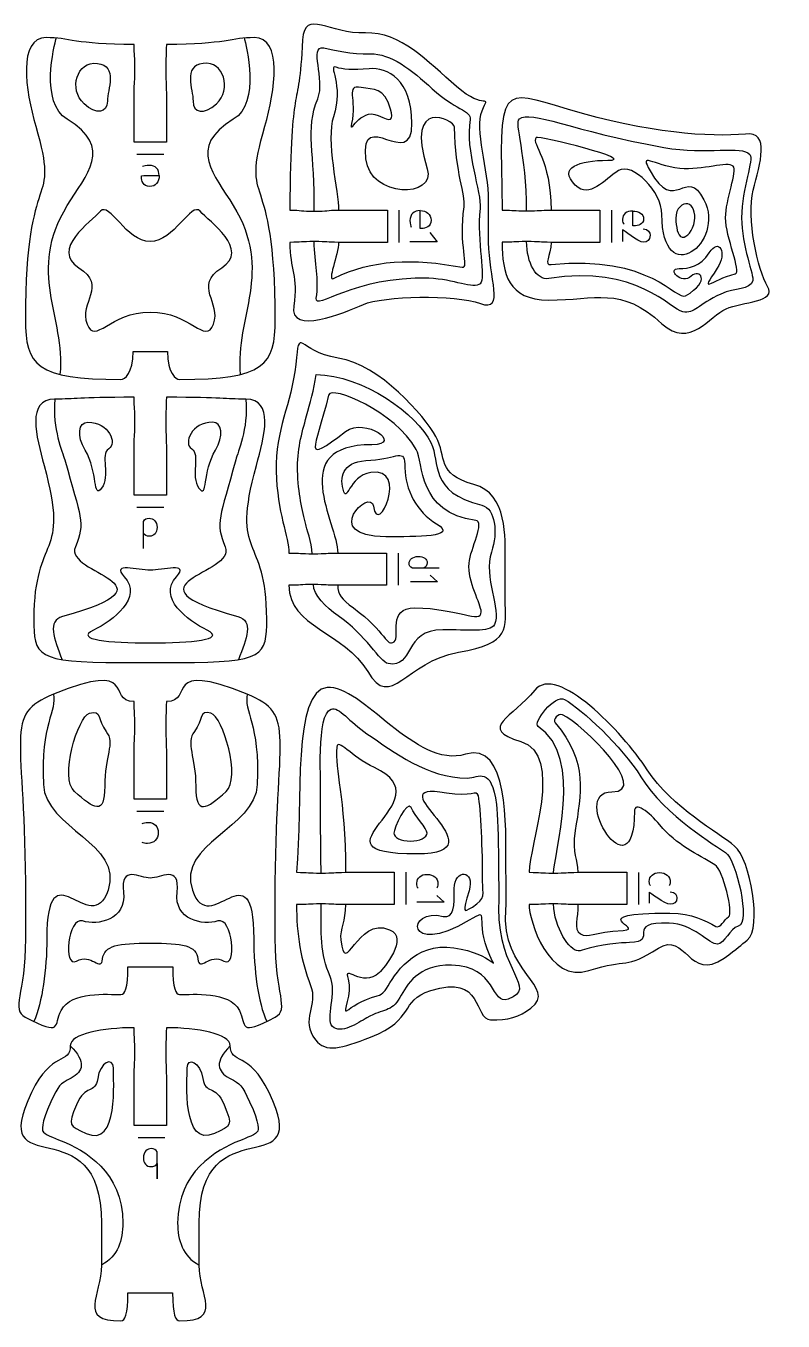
# Model space of a CAD drawing. Extents: x 0 to 200, y 0 to 300.
# Drawn here: x 62.4 to 132.9, y 75.8 to 196.4 of the extents above; entities that cross this region are included whole.
import ezdxf

# ---------------------------------------------------------------- set-up
doc = ezdxf.new("R2010")
doc.units = 0
doc.header["$MEASUREMENT"] = 0
doc.layers.add('DEFAULT', color=7, linetype='CONTINUOUS')

msp = doc.modelspace()

# ---------------------------------------------------------------- linework, layer by layer
at = {"layer": 'DEFAULT', "color": 7}
for points in [[(75.19, 184.4), (72.69, 184.4)], [(97.14, 176.23), (97.14, 179.23)], [(116.94, 176.23), (116.94, 179.23)], [(99.99, 177.14), (100.68, 176.29), (98.14, 176.29)], [(75.19, 151.54), (72.69, 151.54)], [(97.06, 144.29), (97.06, 147.29)], [(100.03, 145.23), (100.71, 144.6), (98.18, 144.6)], [(75.19, 123.21), (72.69, 123.21)], [(97.78, 114.56), (97.78, 117.56)], [(119.43, 117.55), (119.43, 114.56)], [(100.63, 115.4), (101.31, 114.77), (98.78, 114.77)], [(75.31, 92.83), (72.81, 92.83)]]:
    msp.add_lwpolyline(points, dxfattribs=at)
at = {"layer": 'DEFAULT', "color": 1}
for points, knots in [([(195.1, 0.1), (131.77, 0.1), (68.43, 0.1), (5.1, 0.1), (2.34, 0.1), (0.1, 2.34), (0.1, 5.1), (0.1, 101.77), (0.1, 198.43), (0.1, 295.1), (0.1, 297.86), (2.34, 300.1), (5.1, 300.1), (68.43, 300.1), (131.77, 300.1), (195.1, 300.1), (197.86, 300.1), (200.1, 297.86), (200.1, 295.1), (200.1, 198.43), (200.1, 101.77), (200.1, 5.1), (200.1, 2.34), (197.86, 0.1), (195.1, 0.1)], [0, 0, 0, 0, 538.583, 538.583, 538.583, 539.583, 539.583, 539.583, 1361.63, 1361.63, 1361.63, 1362.63, 1362.63, 1362.63, 1901.213, 1901.213, 1901.213, 1902.213, 1902.213, 1902.213, 2724.26, 2724.26, 2724.26, 2725.26, 2725.26, 2725.26, 2725.26]), ([(86.94, 179.23), (87.07, 192.12), (87.74, 187.57), (88.14, 195.1), (88.3, 198.02), (90.69, 195.59), (93.99, 195.73), (97.28, 195.86), (99.77, 193.07), (102.48, 190.73), (105.18, 188.39), (105.62, 190.24), (104.87, 188.49), (104.12, 186.75), (105.47, 183), (105.47, 180.12), (105.47, 178.82), (105.47, 177.52), (105.47, 176.22), (105.47, 172.98), (107.03, 169.67), (104.7, 170.54), (102.36, 171.4), (95.61, 171.25), (93.8, 170.45), (91.99, 169.65), (86.89, 167.54), (87.31, 170.3), (87.75, 173.1), (86.94, 173.69), (86.94, 176.23), (88.08, 176.23), (87.95, 176.3), (89.22, 176.3), (90.48, 176.3), (90.36, 176.23), (91.49, 176.23), (93.01, 176.23), (94.53, 176.23), (96.04, 176.23), (96.04, 177.23), (96.04, 178.23), (96.04, 179.23), (94.53, 179.23), (93.01, 179.23), (91.49, 179.23), (90.36, 179.23), (90.48, 179.12), (89.22, 179.12), (87.95, 179.12), (88.08, 179.23), (86.94, 179.23)], [1, 1, 1, 1, 2, 2, 2, 3, 3, 3, 4, 4, 4, 5, 5, 5, 6, 6, 6, 17.055, 17.055, 17.055, 18.055, 18.055, 18.055, 19.055, 19.055, 19.055, 20.055, 20.055, 20.055, 21.055, 21.055, 21.055, 22.055, 22.055, 22.055, 23.055, 23.055, 23.055, 35.951, 35.951, 35.951, 44.455, 44.455, 44.455, 57.351, 57.351, 57.351, 58.351, 58.351, 58.351, 59.351, 59.351, 59.351, 59.351]), ([(63.27, 187.04), (62.29, 190.39), (61.6, 195.3), (64.25, 195.3), (66.36, 195.3), (66.93, 194.66), (72.44, 194.66), (72.44, 193.52), (72.51, 193.65), (72.51, 192.38), (72.51, 191.12), (72.44, 191.25), (72.44, 190.11), (72.44, 188.59), (72.44, 187.08), (72.44, 185.56), (73.44, 185.56), (74.44, 185.56), (75.44, 185.56), (75.44, 187.08), (75.44, 188.59), (75.44, 190.11), (75.44, 191.25), (75.38, 191.12), (75.38, 192.38), (75.38, 193.65), (75.44, 193.52), (75.44, 194.66), (80.96, 194.66), (81.53, 195.3), (83.63, 195.3), (86.28, 195.3), (85.59, 190.39), (84.62, 187.04), (82.31, 179.06), (85.58, 183.88), (85.58, 169.07), (85.58, 164.79), (84.61, 163.46), (76.67, 163.46), (76.31, 163.46), (75.54, 164.04), (75.54, 166.06), (74.47, 166.06), (73.41, 166.06), (72.34, 166.06), (72.34, 164.04), (71.57, 163.46), (71.21, 163.46), (63.27, 163.46), (62.31, 164.79), (62.31, 169.07), (62.31, 183.88), (65.58, 179.06), (63.27, 187.04)], [1, 1, 1, 1, 2, 2, 2, 3, 3, 3, 4, 4, 4, 5, 5, 5, 17.897, 17.897, 17.897, 26.401, 26.401, 26.401, 39.298, 39.298, 39.298, 40.298, 40.298, 40.298, 41.298, 41.298, 41.298, 42.298, 42.298, 42.298, 43.298, 43.298, 43.298, 44.298, 44.298, 44.298, 45.298, 45.298, 45.298, 46.298, 46.298, 46.298, 55.368, 55.368, 55.368, 56.368, 56.368, 56.368, 57.368, 57.368, 57.368, 58.368, 58.368, 58.368, 58.368]), ([(112.82, 188.63), (120.41, 186.38), (126.08, 186.01), (129.39, 186.32), (131.73, 186.55), (130.76, 183.62), (130.11, 181.08), (129.46, 178.55), (130.54, 173.58), (131.46, 172.12), (132.37, 170.67), (129.1, 170.71), (127.59, 170.05), (126.07, 169.39), (124.21, 166.26), (121.62, 168.65), (117.78, 172.21), (115.44, 170.83), (111.07, 170.86), (107.25, 170.88), (106.73, 173.3), (106.73, 176.24), (107.87, 176.24), (107.74, 176.3), (109.01, 176.3), (110.27, 176.3), (110.15, 176.24), (111.28, 176.23), (112.8, 176.23), (114.32, 176.23), (115.84, 176.23), (115.84, 177.23), (115.84, 178.23), (115.84, 179.23), (114.32, 179.23), (112.8, 179.23), (111.29, 179.23), (110.15, 179.23), (110.27, 179.16), (109.01, 179.16), (107.75, 179.17), (107.88, 179.23), (106.74, 179.23), (106.43, 191.22), (106.51, 190.5), (112.82, 188.63)], [1, 1, 1, 1, 2, 2, 2, 3, 3, 3, 4, 4, 4, 5, 5, 5, 6, 6, 6, 7, 7, 7, 8, 8, 8, 9, 9, 9, 10, 10, 10, 22.909007, 22.909007, 22.909007, 31.413007, 31.413007, 31.413007, 44.309007, 44.309007, 44.309007, 45.309007, 45.309007, 45.309007, 46.309007, 46.309007, 46.309007, 47.309007, 47.309007, 47.309007, 47.309007]), ([(91.45, 165.46), (95.32, 164.86), (99.5, 160.05), (100.55, 158.14), (101.61, 156.24), (100.56, 154.63), (104.09, 153.69), (107.25, 152.84), (107.02, 148.56), (107.01, 146.69), (107.01, 146.19), (107.01, 143.56), (107.01, 143.05), (107.01, 140.27), (107.61, 138.89), (102.65, 138.05), (97.69, 137.2), (96.37, 132.55), (94.2, 136.26), (92.01, 139.97), (86.86, 140.37), (86.86, 144.29), (88, 144.3), (87.87, 144.36), (89.14, 144.36), (90.4, 144.35), (90.27, 144.29), (91.41, 144.29), (92.93, 144.29), (94.45, 144.29), (95.96, 144.29), (95.96, 145.29), (95.96, 146.29), (95.96, 147.29), (94.45, 147.29), (92.93, 147.29), (91.41, 147.29), (90.28, 147.29), (90.4, 147.23), (89.14, 147.23), (87.87, 147.23), (88, 147.29), (86.86, 147.29), (86.86, 148.77), (85.76, 151.04), (85.67, 154.93), (85.57, 158.81), (87.1, 161.11), (87.49, 164.87), (87.88, 168.62), (87.58, 166.06), (91.45, 165.46)], [1, 1, 1, 1, 2, 2, 2, 3, 3, 3, 4, 4, 4, 5, 5, 5, 6, 6, 6, 7, 7, 7, 8, 8, 8, 9, 9, 9, 10, 10, 10, 22.902001, 22.902001, 22.902001, 31.406001, 31.406001, 31.406001, 44.302002, 44.302002, 44.302002, 45.302002, 45.302002, 45.302002, 46.302002, 46.302002, 46.302002, 47.302002, 47.302002, 47.302002, 48.302002, 48.302002, 48.302002, 49.302002, 49.302002, 49.302002, 49.302002]), ([(64.05, 155.44), (63.3, 158.18), (62.39, 161.63), (65.03, 161.63), (67.14, 161.63), (66.93, 161.8), (72.44, 161.8), (72.44, 160.66), (72.51, 160.79), (72.51, 159.52), (72.51, 158.26), (72.44, 158.39), (72.44, 157.25), (72.44, 155.73), (72.44, 154.21), (72.44, 152.7), (73.44, 152.7), (74.44, 152.7), (75.44, 152.7), (75.44, 154.22), (75.44, 155.73), (75.44, 157.25), (75.44, 158.39), (75.38, 158.26), (75.38, 159.52), (75.38, 160.79), (75.44, 160.66), (75.44, 161.8), (80.96, 161.8), (80.74, 161.63), (82.85, 161.63), (85.49, 161.63), (84.59, 158.18), (83.83, 155.44), (81.39, 146.57), (84.79, 149.18), (84.79, 141.15), (84.79, 137.74), (84.61, 137.1), (76.67, 137.1), (74.85, 137.1), (73.03, 137.1), (71.21, 137.1), (63.27, 137.1), (63.09, 137.74), (63.09, 141.15), (63.09, 149.18), (66.49, 146.57), (64.05, 155.44)], [1, 1, 1, 1, 2, 2, 2, 3, 3, 3, 4, 4, 4, 5, 5, 5, 17.897, 17.897, 17.897, 26.401, 26.401, 26.401, 39.31, 39.31, 39.31, 40.31, 40.31, 40.31, 41.31, 41.31, 41.31, 42.31, 42.31, 42.31, 43.31, 43.31, 43.31, 44.31, 44.31, 44.31, 45.31, 45.31, 45.31, 60.781, 60.781, 60.781, 61.781, 61.781, 61.781, 62.781, 62.781, 62.781, 62.781]), ([(62.31, 115.27), (62.31, 130.59), (60.19, 132.24), (64.92, 134.15), (72.93, 137.38), (69.77, 133.48), (72.44, 133.47), (72.44, 132.34), (72.5, 132.46), (72.5, 131.2), (72.5, 129.94), (72.44, 130.06), (72.44, 128.92), (72.44, 127.41), (72.44, 125.89), (72.44, 124.37), (73.44, 124.37), (74.44, 124.37), (75.44, 124.37), (75.44, 125.89), (75.44, 127.41), (75.44, 128.92), (75.44, 130.06), (75.38, 129.94), (75.38, 131.2), (75.38, 132.46), (75.44, 132.34), (75.44, 133.47), (78.12, 133.47), (74.95, 137.38), (82.97, 134.15), (87.69, 132.24), (85.58, 130.59), (85.58, 115.27), (85.58, 113.97), (85.58, 112.67), (85.58, 111.37), (85.58, 106.17), (86.95, 104.82), (85.58, 104.08), (82.08, 102.22), (82.96, 103.34), (82.24, 104.7), (81.27, 106.54), (77.92, 106.17), (76.67, 106.17), (76.32, 106.17), (76.03, 106.75), (76.03, 108.77), (74.64, 108.77), (73.25, 108.77), (71.86, 108.77), (71.86, 106.75), (71.57, 106.17), (71.21, 106.17), (69.96, 106.17), (66.61, 106.54), (65.64, 104.7), (64.92, 103.34), (65.8, 102.22), (62.3, 104.08), (60.93, 104.82), (62.31, 106.17), (62.31, 111.37), (62.31, 112.67), (62.31, 113.97), (62.31, 115.27)], [11.05, 11.05, 11.05, 11.05, 12.05, 12.05, 12.05, 13.05, 13.05, 13.05, 14.05, 14.05, 14.05, 15.05, 15.05, 15.05, 27.946, 27.946, 27.946, 36.45, 36.45, 36.45, 49.346, 49.346, 49.346, 50.346, 50.346, 50.346, 51.346, 51.346, 51.346, 52.346, 52.346, 52.346, 53.346, 53.346, 53.346, 64.396, 64.396, 64.396, 65.396, 65.396, 65.396, 66.396, 66.396, 66.396, 67.396, 67.396, 67.396, 68.396, 68.396, 68.396, 80.2, 80.2, 80.2, 81.2, 81.2, 81.2, 82.2, 82.2, 82.2, 83.2, 83.2, 83.2, 84.2, 84.2, 84.2, 95.25, 95.25, 95.25, 95.25]), ([(109.23, 117.56), (109.23, 120.02), (112.55, 128.54), (108.46, 129.75), (104.37, 130.96), (107.73, 132), (109.77, 134.52), (111.81, 137.04), (117.91, 130.66), (120.25, 127.11), (122.58, 123.57), (126.91, 121.23), (128.39, 120.01), (129.86, 118.79), (130.98, 112.36), (129.57, 111.25), (128.98, 110.8), (128.67, 110.48), (127.41, 109.58), (124.13, 107.24), (123.84, 112.14), (121.28, 110.49), (118.14, 108.46), (118.47, 109.61), (114.81, 108.41), (111.03, 107.17), (109.23, 113.12), (109.23, 114.56), (110.37, 114.56), (110.24, 114.62), (111.5, 114.62), (112.76, 114.62), (112.64, 114.56), (113.78, 114.56), (115.3, 114.56), (116.81, 114.56), (118.33, 114.56), (118.33, 115.56), (118.33, 116.56), (118.33, 117.56), (116.81, 117.56), (115.29, 117.56), (113.78, 117.56), (112.64, 117.56), (112.76, 117.49), (111.5, 117.49), (110.24, 117.49), (110.37, 117.56), (109.23, 117.56)], [1, 1, 1, 1, 2, 2, 2, 3, 3, 3, 4, 4, 4, 5, 5, 5, 6, 6, 6, 7, 7, 7, 8, 8, 8, 9, 9, 9, 10, 10, 10, 11, 11, 11, 12, 12, 12, 24.897, 24.897, 24.897, 33.401, 33.401, 33.401, 46.3, 46.3, 46.3, 47.3, 47.3, 47.3, 48.3, 48.3, 48.3, 48.3]), ([(87.58, 117.56), (88.12, 124.11), (87.21, 134.49), (90.42, 134.78), (93.66, 135.08), (98.67, 127.14), (103.32, 128.56), (107.32, 129.78), (107.08, 121.91), (107.08, 118.01), (107.08, 117.03), (107.16, 115.08), (107.08, 114.11), (106.59, 108.25), (111.97, 106.9), (109.4, 104.91), (108.36, 104.11), (107.24, 103.75), (105.65, 103.82), (104.08, 103.89), (104.97, 108.17), (100.08, 106.55), (97.07, 105.55), (98.73, 103.88), (94.46, 102.22), (91.69, 101.15), (90.32, 100.72), (89.34, 101.96), (87.85, 103.87), (89.66, 105.15), (88.85, 107.11), (88.04, 109.1), (87.51, 111.96), (87.58, 114.56), (88.72, 114.56), (88.59, 114.62), (89.85, 114.62), (91.11, 114.62), (90.99, 114.56), (92.13, 114.56), (93.64, 114.56), (95.16, 114.56), (96.68, 114.56), (96.68, 115.56), (96.68, 116.56), (96.68, 117.56), (95.16, 117.56), (93.64, 117.56), (92.13, 117.56), (90.99, 117.56), (91.11, 117.49), (89.85, 117.49), (88.59, 117.49), (88.72, 117.56), (87.58, 117.56)], [1, 1, 1, 1, 2, 2, 2, 3, 3, 3, 4, 4, 4, 5, 5, 5, 6, 6, 6, 7, 7, 7, 8, 8, 8, 9, 9, 9, 10, 10, 10, 11, 11, 11, 12, 12, 12, 13, 13, 13, 14, 14, 14, 26.897, 26.897, 26.897, 35.401, 35.401, 35.401, 48.3, 48.3, 48.3, 49.3, 49.3, 49.3, 50.3, 50.3, 50.3, 50.3]), ([(168.55, 102.54), (167.64, 101.87), (167.78, 101.89), (166.77, 101.14), (165.75, 100.38), (165.82, 100.51), (164.9, 99.83), (163.68, 98.93), (162.47, 98.02), (161.25, 97.12), (161.84, 96.31), (162.44, 95.51), (163.04, 94.71), (164.25, 95.61), (165.47, 96.52), (166.69, 97.42), (167.6, 98.09), (167.47, 98.08), (168.48, 98.83), (169.5, 99.58), (169.43, 99.45), (170.34, 100.13), (171.26, 100.81), (171.12, 100.79), (172.13, 101.54), (173.15, 102.29), (173.09, 102.16), (174, 102.84), (174.68, 101.92), (174.92, 101.7), (175.68, 100.69), (176.43, 99.67), (176.3, 99.73), (176.98, 98.82), (177.88, 97.6), (178.79, 96.39), (179.69, 95.17), (180.49, 95.76), (181.3, 96.36), (182.1, 96.95), (181.42, 97.87), (181.45, 97.73), (180.7, 98.75), (179.94, 99.76), (179.37, 100.59), (179.49, 100.69), (181.14, 101.91), (183.6, 101.47), (184.84, 99.8), (188.24, 95.23), (189.72, 85.73), (185.88, 86.4), (185.55, 86.46), (185.22, 86.52), (184.89, 86.58), (184.41, 83.87), (183.93, 81.17), (183.45, 78.46), (182.33, 78.66), (182.44, 78.58), (181.19, 78.8), (179.95, 79.02), (180.08, 79.06), (178.97, 79.26), (177.85, 79.45), (177.96, 79.37), (176.71, 79.59), (175.47, 79.81), (175.61, 79.85), (174.49, 80.05), (173.37, 80.25), (173.48, 80.16), (172.24, 80.38), (171, 80.61), (171.13, 80.65), (170.01, 80.84), (168.51, 81.11), (167.02, 81.37), (165.53, 81.64), (165.35, 80.65), (165.18, 79.67), (165, 78.68), (166.5, 78.42), (167.99, 78.16), (169.48, 77.89), (170.6, 77.69), (170.49, 77.78), (171.74, 77.56), (172.98, 77.33), (172.84, 77.3), (173.96, 77.1), (175.08, 76.9), (174.97, 76.98), (176.21, 76.76), (177.46, 76.54), (177.32, 76.5), (178.44, 76.3), (179.56, 76.1), (179.45, 76.19), (180.69, 75.97), (181.94, 75.75), (181.8, 75.71), (182.92, 75.51), (182.72, 74.39), (182.81, 74.5), (182.59, 73.26), (182.37, 72.01), (182.25, 71.71), (182.05, 70.58), (181.79, 69.09), (181.52, 67.6), (181.26, 66.1), (182.24, 65.93), (183.23, 65.76), (184.21, 65.58), (184.41, 66.7), (184.33, 66.59), (184.55, 67.83), (184.77, 69.08), (184.98, 70.06), (185.14, 70.03), (187.26, 69.66), (188.54, 67.66), (188.17, 65.54), (186.58, 56.58), (181.07, 54.78), (179.85, 55.5), (179.57, 55.67), (179.28, 55.84), (179, 56.01), (177.59, 53.65), (176.18, 51.29), (174.78, 48.93), (173.8, 49.52), (173.88, 49.4), (172.79, 50.05), (171.7, 50.69), (171.84, 50.68), (170.87, 51.27), (169.89, 51.85), (169.97, 51.72), (168.88, 52.37), (167.8, 53.02), (167.94, 53.01), (166.96, 53.59), (165.98, 54.17), (166.06, 54.06), (164.97, 54.7), (163.89, 55.35), (164.03, 55.34), (163.06, 55.92), (161.75, 56.7), (160.45, 57.48), (159.14, 58.25), (158.63, 57.39), (158.12, 56.53), (157.61, 55.68), (158.91, 54.9), (160.21, 54.12), (161.52, 53.35), (162.49, 52.76), (162.42, 52.88), (163.5, 52.23), (164.59, 51.59), (164.45, 51.6), (165.42, 51.02), (166.4, 50.43), (166.33, 50.55), (167.41, 49.91), (168.5, 49.26), (168.36, 49.27), (169.33, 48.69), (170.31, 48.11), (170.23, 48.22), (171.32, 47.58), (172.4, 46.93), (172.27, 46.94), (173.24, 46.36), (172.66, 45.39), (172.55, 45.08), (171.9, 43.99), (171.25, 42.91), (171.26, 43.05), (170.68, 42.07), (169.91, 40.76), (169.13, 39.46), (168.35, 38.16), (169.21, 37.65), (170.07, 37.13), (170.93, 36.62), (171.51, 37.6), (171.4, 37.52), (172.04, 38.61), (172.69, 39.7), (173.23, 40.54), (173.37, 40.46), (175.22, 39.36), (175.72, 37.04), (174.62, 35.19), (174.23, 34.53), (173.84, 33.88), (173.45, 33.23), (169.87, 27.22), (165.07, 25.46), (163.09, 28.82), (162.92, 29.11), (162.75, 29.39), (162.58, 29.68), (160.21, 28.28), (157.84, 26.89), (155.47, 25.49), (154.89, 26.47), (154.9, 26.32), (154.26, 27.41), (153.62, 28.5), (153.74, 28.42), (153.16, 29.4), (152.58, 30.38), (152.59, 30.24), (151.94, 31.33), (151.3, 32.42), (151.42, 32.34), (150.84, 33.32), (150.27, 34.3), (150.27, 34.15), (149.63, 35.24), (148.99, 36.33), (149.11, 36.26), (148.53, 37.23), (147.76, 38.54), (146.99, 39.85), (146.22, 41.16), (145.35, 40.65), (144.49, 40.14), (143.63, 39.63), (144.4, 38.32), (145.18, 37.02), (145.95, 35.71), (146.52, 34.73), (146.52, 34.87), (147.16, 33.78), (147.81, 32.7), (147.68, 32.77), (148.26, 31.8), (148.84, 30.81), (148.83, 30.95), (149.47, 29.87), (150.12, 28.78), (150, 28.86), (150.58, 27.88), (151.15, 26.9), (151.14, 27.04), (151.79, 25.95), (152.43, 24.86), (152.31, 24.94), (152.89, 23.96), (151.91, 23.38), (152.06, 23.39), (150.97, 22.75), (149.88, 22.11), (149.57, 22), (148.59, 21.41), (147.28, 20.64), (145.98, 19.87), (144.67, 19.1), (145.18, 18.24), (145.69, 17.38), (146.2, 16.52), (147.18, 17.1), (147.04, 17.09), (148.13, 17.73), (149.21, 18.38), (150.1, 18.86), (150.18, 18.72), (151.28, 16.87), (150.59, 14.59), (148.74, 13.49), (143.17, 10.2), (134.73, 9.86), (135.38, 13.7), (135.44, 14.03), (135.5, 14.36), (135.55, 14.69), (132.84, 15.15), (130.13, 15.62), (127.42, 16.08), (127.62, 17.21), (127.53, 17.09), (127.74, 18.34), (127.96, 19.58), (128, 19.45), (128.19, 20.57), (128.39, 21.69), (128.3, 21.57), (128.51, 22.82), (128.73, 24.06), (128.77, 23.93), (128.96, 25.05), (129.22, 26.55), (129.47, 28.04), (129.73, 29.54), (128.74, 29.71), (127.76, 29.88), (126.77, 30.04), (126.51, 28.55), (126.26, 27.05), (126, 25.56), (125.81, 24.44), (125.89, 24.55), (125.68, 23.31), (125.47, 22.06), (125.43, 22.19), (125.24, 21.08), (125.04, 19.95), (125.13, 20.06), (124.91, 18.82), (124.7, 17.57), (124.66, 17.71), (124.47, 16.59), (123.34, 16.78), (123.02, 16.77), (121.77, 16.99), (120.53, 17.2), (120.66, 17.24), (119.54, 17.43), (118.04, 17.69), (116.55, 17.94), (115.05, 18.2), (114.89, 17.22), (114.72, 16.23), (114.55, 15.24), (115.67, 15.05), (115.56, 15.14), (116.8, 14.92), (118.05, 14.7), (119.04, 14.5), (119.01, 14.35), (118.65, 12.22), (116.66, 10.93), (114.53, 11.29), (92.98, 14.98), (88.54, 25.52), (95.21, 22.65), (103.85, 18.92), (116.11, 24.92), (129.67, 55.81), (135.81, 69.78), (149.44, 79.57), (146.17, 85.08), (142.88, 90.65), (141.99, 93.08), (140.77, 95.27), (141.76, 95.83), (141.62, 95.82), (142.72, 96.44), (143.82, 97.05), (143.74, 96.94), (144.73, 97.49), (146.06, 98.23), (147.38, 98.98), (148.71, 99.72), (148.22, 100.59), (147.73, 101.46), (147.24, 102.33), (145.92, 101.59), (144.59, 100.85), (143.27, 100.11), (142.28, 99.56), (142.42, 99.56), (141.32, 98.94), (140.21, 98.33), (140.29, 98.44), (139.3, 97.89), (138.25, 99.77), (138.33, 103.29), (140.21, 104.35), (141.2, 104.9), (143.19, 106.01), (144.18, 106.57), (153.83, 111.97), (167.29, 111.88), (169.62, 108.74), (169.86, 108.42), (172.21, 105.25), (172.21, 105.25), (171.29, 104.58), (171.43, 104.6), (170.42, 103.85), (169.4, 103.09), (169.47, 103.22), (168.55, 102.54)], [1, 1, 1, 1, 2, 2, 2, 3, 3, 3, 15.901539, 15.901539, 15.901539, 24.40583, 24.40583, 24.40583, 37.298999, 37.298999, 37.298999, 38.298999, 38.298999, 38.298999, 39.298999, 39.298999, 39.298999, 40.298999, 40.298999, 40.298999, 41.298999, 41.298999, 41.298999, 42.298999, 42.298999, 42.298999, 43.298999, 43.298999, 43.298999, 56.199425, 56.199425, 56.199425, 64.703948, 64.703948, 64.703948, 65.703948, 65.703948, 65.703948, 66.703948, 66.703948, 66.703948, 67.703948, 67.703948, 67.703948, 68.703948, 68.703948, 68.703948, 71.553339, 71.553339, 71.553339, 94.932107, 94.932107, 94.932107, 95.932107, 95.932107, 95.932107, 96.932107, 96.932107, 96.932107, 97.932107, 97.932107, 97.932107, 98.932107, 98.932107, 98.932107, 99.932107, 99.932107, 99.932107, 100.932107, 100.932107, 100.932107, 113.826353, 113.826353, 113.826353, 122.330133, 122.330133, 122.330133, 135.226397, 135.226397, 135.226397, 136.226397, 136.226397, 136.226397, 137.226397, 137.226397, 137.226397, 138.226397, 138.226397, 138.226397, 139.226397, 139.226397, 139.226397, 140.226397, 140.226397, 140.226397, 141.226397, 141.226397, 141.226397, 142.226397, 142.226397, 142.226397, 143.226397, 143.226397, 143.226397, 156.120342, 156.120342, 156.120342, 164.624933, 164.624933, 164.624933, 165.624933, 165.624933, 165.624933, 166.624933, 166.624933, 166.624933, 167.624933, 167.624933, 167.624933, 168.624933, 168.624933, 168.624933, 171.455362, 171.455362, 171.455362, 194.815119, 194.815119, 194.815119, 195.815119, 195.815119, 195.815119, 196.815119, 196.815119, 196.815119, 197.815119, 197.815119, 197.815119, 198.815119, 198.815119, 198.815119, 199.815119, 199.815119, 199.815119, 200.815119, 200.815119, 200.815119, 213.72133, 213.72133, 213.72133, 222.225138, 222.225138, 222.225138, 235.119156, 235.119156, 235.119156, 236.119156, 236.119156, 236.119156, 237.119156, 237.119156, 237.119156, 238.119156, 238.119156, 238.119156, 239.119156, 239.119156, 239.119156, 240.119156, 240.119156, 240.119156, 241.119156, 241.119156, 241.119156, 242.119156, 242.119156, 242.119156, 243.119156, 243.119156, 243.119156, 256.01215, 256.01215, 256.01215, 264.515593, 264.515593, 264.515593, 265.515593, 265.515593, 265.515593, 266.515593, 266.515593, 266.515593, 267.515593, 267.515593, 267.515593, 273.97717, 273.97717, 273.97717, 274.97717, 274.97717, 274.97717, 277.82054, 277.82054, 277.82054, 301.210977, 301.210977, 301.210977, 302.210977, 302.210977, 302.210977, 303.210977, 303.210977, 303.210977, 304.210977, 304.210977, 304.210977, 305.210977, 305.210977, 305.210977, 306.210977, 306.210977, 306.210977, 307.210977, 307.210977, 307.210977, 320.12018, 320.12018, 320.12018, 328.624647, 328.624647, 328.624647, 341.525202, 341.525202, 341.525202, 342.525202, 342.525202, 342.525202, 343.525202, 343.525202, 343.525202, 344.525202, 344.525202, 344.525202, 345.525202, 345.525202, 345.525202, 346.525202, 346.525202, 346.525202, 347.525202, 347.525202, 347.525202, 348.525202, 348.525202, 348.525202, 349.525202, 349.525202, 349.525202, 362.416913, 362.416913, 362.416913, 370.920519, 370.920519, 370.920519, 371.920519, 371.920519, 371.920519, 372.920519, 372.920519, 372.920519, 373.920519, 373.920519, 373.920519, 374.920519, 374.920519, 374.920519, 377.76534, 377.76534, 377.76534, 401.152805, 401.152805, 401.152805, 402.152805, 402.152805, 402.152805, 403.152805, 403.152805, 403.152805, 404.152805, 404.152805, 404.152805, 405.152805, 405.152805, 405.152805, 418.055926, 418.055926, 418.055926, 426.559396, 426.559396, 426.559396, 439.461248, 439.461248, 439.461248, 440.461248, 440.461248, 440.461248, 441.461248, 441.461248, 441.461248, 442.461248, 442.461248, 442.461248, 443.461248, 443.461248, 443.461248, 444.461248, 444.461248, 444.461248, 445.461248, 445.461248, 445.461248, 458.363269, 458.363269, 458.363269, 466.867193, 466.867193, 466.867193, 467.867193, 467.867193, 467.867193, 468.867193, 468.867193, 468.867193, 469.867193, 469.867193, 469.867193, 470.867193, 470.867193, 470.867193, 471.867193, 471.867193, 471.867193, 472.867193, 472.867193, 472.867193, 473.867193, 473.867193, 473.867193, 474.867193, 474.867193, 474.867193, 475.867193, 475.867193, 475.867193, 488.775362, 488.775362, 488.775362, 497.279503, 497.279503, 497.279503, 510.185926, 510.185926, 510.185926, 511.185926, 511.185926, 511.185926, 512.185926, 512.185926, 512.185926, 513.185926, 513.185926, 513.185926, 514.185926, 514.185926, 514.185926, 515.185926, 515.185926, 515.185926, 516.185926, 516.185926, 516.185926, 517.185926, 517.185926, 517.185926, 518.185926, 518.185926, 518.185926, 518.185926]), ([(69.39, 84.89), (69.39, 96.16), (58.65, 88.17), (62.88, 97.05), (64.74, 100.97), (66.49, 99.63), (66.49, 101.41), (66.49, 102.53), (69.57, 103.09), (72.44, 103.09), (72.44, 101.95), (72.5, 102.08), (72.5, 100.81), (72.5, 99.55), (72.44, 99.68), (72.44, 98.54), (72.44, 97.02), (72.44, 95.51), (72.44, 93.99), (73.44, 93.99), (74.44, 93.99), (75.44, 93.99), (75.44, 95.51), (75.44, 97.02), (75.44, 98.54), (75.44, 99.68), (75.38, 99.55), (75.38, 100.81), (75.38, 102.08), (75.44, 101.95), (75.44, 103.09), (78.31, 103.09), (81.39, 102.53), (81.39, 101.41), (81.39, 99.63), (83.14, 100.97), (85.01, 97.05), (89.23, 88.17), (78.49, 96.16), (78.49, 84.89), (78.49, 83.59), (78.49, 82.29), (78.49, 80.99), (78.49, 78.11), (80.77, 75.79), (76.67, 75.79), (76.31, 75.79), (76.02, 76.37), (76.02, 78.39), (74.64, 78.39), (73.25, 78.39), (71.86, 78.39), (71.86, 76.37), (71.57, 75.79), (71.21, 75.79), (67.11, 75.79), (69.39, 78.11), (69.39, 80.99), (69.39, 82.29), (69.39, 83.59), (69.39, 84.89)], [11.05, 11.05, 11.05, 11.05, 12.05, 12.05, 12.05, 13.05, 13.05, 13.05, 14.05, 14.05, 14.05, 15.05, 15.05, 15.05, 16.05, 16.05, 16.05, 28.947, 28.947, 28.947, 37.451, 37.451, 37.451, 50.348, 50.348, 50.348, 51.348, 51.348, 51.348, 52.348, 52.348, 52.348, 53.348, 53.348, 53.348, 54.348, 54.348, 54.348, 55.348, 55.348, 55.348, 66.398, 66.398, 66.398, 67.398, 67.398, 67.398, 68.398, 68.398, 68.398, 80.202, 80.202, 80.202, 81.202, 81.202, 81.202, 82.202, 82.202, 82.202, 93.252, 93.252, 93.252, 93.252])]:
    msp.add_open_spline(points, degree=3, knots=knots, dxfattribs=at)
at = {"layer": 'DEFAULT', "color": 5}
for points, knots in [([(65.56, 163.91), (66.05, 169.37), (62.42, 173.48), (66.21, 179.66), (67.96, 182.52), (70.55, 185.08), (66.21, 187.69), (63.63, 189.23), (64.98, 194.56), (65.2, 195.3)], [0, 0, 0, 0, 1, 1, 1, 2, 2, 2, 3, 3, 3, 3]), ([(82.68, 195.3), (82.9, 194.56), (84.25, 189.23), (81.68, 187.69), (77.33, 185.08), (79.92, 182.53), (81.68, 179.66), (85.46, 173.48), (81.83, 169.37), (82.33, 163.91)], [0, 0, 0, 0, 1, 1, 1, 2, 2, 2, 3, 3, 3, 3]), ([(89.22, 179.12), (89.32, 184.6), (88.34, 186.67), (89.55, 189.61), (90.28, 191.38), (88.7, 194.58), (90.1, 194.34), (91.14, 194.16), (92.62, 193.74), (94.45, 193.79), (96.29, 193.84), (98.3, 192.31), (100.22, 190.53), (102.25, 188.64), (103.88, 188.5), (103.74, 187.67), (103.24, 184.74), (104.84, 180.85), (104.67, 179.38), (104.33, 176.27), (105.27, 172.9), (104.67, 172.38), (104.07, 171.85), (102.22, 172.8), (99.91, 172.88), (92.85, 173.12), (89.21, 169.76), (89.41, 171.02), (89.7, 172.85), (89.22, 174.25), (89.22, 176.3)], [0, 0, 0, 0, 1, 1, 1, 2, 2, 2, 3, 3, 3, 4, 4, 4, 5, 5, 5, 6, 6, 6, 7, 7, 7, 8, 8, 8, 9, 9, 9, 10, 10, 10, 10]), ([(109.01, 179.16), (109.01, 184.53), (107.83, 187.29), (108.34, 187.72), (109.37, 188.6), (113.19, 186.61), (121.78, 185.07), (125.87, 184.34), (129.04, 185.32), (129.8, 184.41), (130.21, 183.94), (129.05, 181.35), (129.04, 178.52), (129.04, 175.93), (130.22, 173.09), (130.08, 172.66), (129.79, 171.77), (128.45, 172.04), (127.1, 171.42), (124.94, 170.43), (124.68, 169.56), (123.56, 169.76), (122.45, 169.96), (119.23, 174.19), (111.08, 172.86), (109.9, 172.67), (109.01, 174.32), (109.01, 176.3)], [0, 0, 0, 0, 1, 1, 1, 2, 2, 2, 3, 3, 3, 4, 4, 4, 5, 5, 5, 6, 6, 6, 7, 7, 7, 8, 8, 8, 9, 9, 9, 9]), ([(89.03, 147.23), (89.01, 148.26), (88.48, 149.7), (88.42, 149.94), (88.11, 151.24), (87.72, 152.84), (87.67, 154.97), (87.62, 156.89), (88.03, 158.36), (88.5, 160.06), (88.84, 161.25), (89.18, 162.47), (89.39, 163.91), (93.77, 163.91), (98.84, 160.17), (100.08, 157.6), (101.01, 155.67), (99.85, 152.99), (104.82, 151.75), (106.12, 151.42), (106.35, 149.21), (105.73, 147.39), (104.94, 145.08), (106.69, 142), (106, 140.63), (105.61, 139.88), (103.45, 140.15), (101.21, 140.15), (97.44, 140.15), (98.6, 136.54), (96.1, 137), (95.37, 137.13), (94, 139.69), (91.46, 141.44), (90.27, 142.26), (89.14, 143.43), (89.14, 144.36)], [0, 0, 0, 0, 1, 1, 1, 2, 2, 2, 3, 3, 3, 4, 4, 4, 5, 5, 5, 6, 6, 6, 7, 7, 7, 8, 8, 8, 9, 9, 9, 10, 10, 10, 11, 11, 11, 12, 12, 12, 12]), ([(65.04, 161.63), (64.81, 158.76), (65.76, 156.77), (65.98, 155.97), (67.46, 150.59), (67.92, 150.14), (66.96, 147.88), (65.85, 145.27), (77.04, 144.51), (65.77, 141.38), (64.31, 140.97), (64.96, 139.37), (65.73, 137.36)], [0, 0, 0, 0, 1, 1, 1, 2, 2, 2, 3, 3, 3, 4, 4, 4, 4]), ([(82.85, 161.63), (83.07, 158.76), (82.12, 156.77), (81.91, 155.97), (80.43, 150.59), (79.97, 150.14), (80.92, 147.88), (82.03, 145.27), (70.84, 144.51), (82.11, 141.38), (83.58, 140.97), (82.92, 139.37), (82.15, 137.36)], [0, 0, 0, 0, 1, 1, 1, 2, 2, 2, 3, 3, 3, 4, 4, 4, 4]), ([(64.92, 134.15), (65.26, 132.54), (63.72, 131.49), (63.98, 125.73), (64.16, 121.65), (71.49, 120.24), (70.01, 115.89), (68.42, 111.24), (64.3, 120.12), (64.3, 111.37), (64.3, 108.55), (63.89, 105.43), (63.09, 103.68)], [0, 0, 0, 0, 1, 1, 1, 2, 2, 2, 3, 3, 3, 4, 4, 4, 4]), ([(82.97, 134.15), (82.63, 132.54), (84.16, 131.49), (83.91, 125.73), (83.72, 121.65), (76.39, 120.24), (77.87, 115.89), (79.46, 111.24), (83.58, 120.12), (83.58, 111.37), (83.58, 108.55), (83.99, 105.43), (84.79, 103.68)], [0, 0, 0, 0, 1, 1, 1, 2, 2, 2, 3, 3, 3, 4, 4, 4, 4]), ([(111.5, 117.49), (111.52, 119.1), (114.42, 128.39), (110.08, 131.14), (109.53, 131.49), (111.66, 134.18), (112.55, 133.66), (114.16, 132.71), (117.86, 129.35), (119.65, 126.45), (121.9, 122.8), (126.75, 119.96), (127.54, 119.41), (128.55, 118.71), (129.9, 112.83), (128.73, 112.55), (127.96, 112.36), (127.43, 110.89), (126.78, 110.87), (126.08, 110.85), (124.45, 112.78), (122.3, 112.84), (118.05, 112.96), (121.41, 111.07), (118.6, 111.02), (117.88, 111.01), (115.85, 110.86), (114.19, 110.31), (114.04, 110.26), (113.92, 110.24), (113.8, 110.24), (113.01, 110.24), (111.58, 112.4), (111.5, 114.62)], [0, 0, 0, 0, 1, 1, 1, 2, 2, 2, 3, 3, 3, 4, 4, 4, 5, 5, 5, 6, 6, 6, 7, 7, 7, 8, 8, 8, 9, 9, 9, 10, 10, 10, 11, 11, 11, 11]), ([(89.85, 117.49), (89.85, 120.17), (89.78, 121.96), (89.81, 123.19), (89.88, 126.33), (89.39, 132.21), (90.79, 132.76), (91.52, 133.04), (92.5, 131.56), (94.13, 130.46), (96.64, 128.76), (99.76, 126.34), (103.48, 126.34), (104.56, 126.34), (105.71, 127.56), (106.19, 123.87), (106.42, 122.15), (106.41, 114.8), (106.4, 114.22), (106.34, 108.2), (110.1, 106.84), (107.29, 105.76), (105.65, 105.13), (106.27, 108.85), (102.01, 108.92), (98.84, 108.96), (97.86, 107.07), (97.2, 105.91), (96.39, 104.48), (95.69, 104.92), (94.12, 104.01), (93.25, 103.51), (91.68, 102.44), (90.91, 103.21), (90.26, 103.86), (91.35, 106.45), (90.7, 107.87), (89.78, 109.89), (89.85, 112.07), (89.85, 114.62)], [0, 0, 0, 0, 1, 1, 1, 2, 2, 2, 3, 3, 3, 4, 4, 4, 5, 5, 5, 6, 6, 6, 7, 7, 7, 8, 8, 8, 9, 9, 9, 10, 10, 10, 11, 11, 11, 12, 12, 12, 13, 13, 13, 13]), ([(66.49, 101.41), (68, 99.9), (67.69, 99), (66.57, 98.4), (65.45, 97.8), (65.45, 97.8), (64.68, 96.19), (63.69, 94.1), (63.91, 93.48), (63.92, 93.45), (64.02, 93.19), (64.99, 92.81), (65.63, 92.56), (67.79, 91.71), (71.39, 89.66), (71.39, 84.89), (71.39, 83.35), (70.93, 81.78), (69.39, 80.99)], [0, 0, 0, 0, 1, 1, 1, 2, 2, 2, 3, 3, 3, 4, 4, 4, 5, 5, 5, 6, 6, 6, 6]), ([(81.39, 101.41), (79.88, 99.9), (80.2, 99), (81.31, 98.4), (82.43, 97.8), (82.43, 97.8), (83.2, 96.19), (84.2, 94.1), (83.97, 93.48), (83.96, 93.45), (83.86, 93.19), (82.89, 92.81), (82.25, 92.56), (80.1, 91.71), (76.49, 89.66), (76.49, 84.89), (76.49, 83.35), (76.95, 81.78), (78.49, 80.99)], [0, 0, 0, 0, 1, 1, 1, 2, 2, 2, 3, 3, 3, 4, 4, 4, 5, 5, 5, 6, 6, 6, 6])]:
    msp.add_open_spline(points, degree=3, knots=knots, dxfattribs=at)
at = {"layer": 'DEFAULT', "color": 3}
for points, knots in [([(67.77, 189.13), (68.93, 188.07), (69.95, 188.29), (69.95, 189.38), (69.95, 190.47), (70.95, 192.65), (69.02, 192.9), (67.09, 193.15), (66.31, 190.47), (67.77, 189.13)], [0, 0, 0, 0, 1, 1, 1, 2, 2, 2, 3, 3, 3, 3]), ([(80.11, 189.13), (78.95, 188.07), (77.93, 188.29), (77.93, 189.38), (77.93, 190.47), (76.94, 192.65), (78.87, 192.9), (80.8, 193.15), (81.57, 190.47), (80.11, 189.13)], [0, 0, 0, 0, 1, 1, 1, 2, 2, 2, 3, 3, 3, 3]), ([(91.49, 176.23), (91.49, 175.07), (90.32, 172.5), (91.07, 172.88), (94.56, 174.66), (98.5, 174.76), (103.01, 173.91), (103.71, 173.78), (102.65, 176.06), (103.18, 179.54), (103.35, 180.67), (102.36, 182.66), (102.29, 186.95), (102.27, 187.7), (97.61, 189.81), (99.75, 183.09), (100.63, 180.34), (94.43, 180.32), (94.03, 184), (93.47, 189.03), (98.32, 182.72), (98.32, 187.33), (98.32, 191.31), (96.04, 192.58), (94.33, 192.4), (92.78, 192.24), (91.83, 192.33), (91.27, 192.54), (90.4, 192.88), (92.02, 190.89), (91.01, 187.93), (90.28, 185.83), (91.49, 180.86), (91.49, 179.23)], [0, 0, 0, 0, 1, 1, 1, 2, 2, 2, 3, 3, 3, 4, 4, 4, 5, 5, 5, 6, 6, 6, 7, 7, 7, 8, 8, 8, 9, 9, 9, 10, 10, 10, 11, 11, 11, 11]), ([(96.33, 188.63), (96.6, 187.6), (96.46, 187.42), (95.16, 188.04), (93.49, 188.84), (92.42, 186.02), (92.7, 187.3), (93.22, 189.57), (92.06, 190.94), (93.59, 190.65), (94.73, 190.43), (95.8, 190.68), (96.33, 188.63)], [0, 0, 0, 0, 1, 1, 1, 2, 2, 2, 3, 3, 3, 4, 4, 4, 4]), ([(111.28, 176.23), (111.28, 174.95), (110.53, 174.08), (111.3, 174.16), (120.51, 175.12), (122.97, 170.77), (123.81, 171.25), (126.27, 172.67), (125.1, 173.81), (124.35, 173.09), (123.46, 172.24), (121.99, 173.79), (123.23, 173.79), (124.04, 173.79), (125.25, 173.97), (126.03, 175.24), (126.95, 176.76), (127.71, 175.22), (126.77, 173.82), (125.01, 171.18), (126.15, 172.76), (128.45, 173.29), (129.07, 173.44), (127.54, 176.71), (127.54, 178.52), (127.54, 180.18), (128.68, 182.93), (128.26, 183.32), (127.71, 183.84), (125.44, 182.89), (123.29, 183.12), (120.73, 183.4), (119.46, 184.74), (120.51, 182.88), (122.85, 178.73), (123.85, 183.44), (125.53, 180.2), (127.59, 176.2), (121.61, 171.68), (121.61, 178.83), (121.61, 180.95), (118.92, 183.72), (117.56, 182.91), (116.23, 182.12), (114.9, 180.21), (113.54, 181.56), (111.89, 183.21), (113.92, 183.87), (116.56, 183.87), (119.59, 183.87), (110.05, 186.2), (109.89, 185.99), (109.43, 185.37), (111.29, 183.97), (111.29, 179.23)], [0, 0, 0, 0, 1, 1, 1, 2, 2, 2, 3, 3, 3, 4, 4, 4, 5, 5, 5, 6, 6, 6, 7, 7, 7, 8, 8, 8, 9, 9, 9, 10, 10, 10, 11, 11, 11, 12, 12, 12, 13, 13, 13, 14, 14, 14, 15, 15, 15, 16, 16, 16, 17, 17, 17, 18, 18, 18, 18]), ([(73.94, 176.3), (76.17, 176.3), (77.75, 180.07), (78.59, 179.12), (79.43, 178.17), (83.27, 175.56), (80.6, 173.86), (77.92, 172.17), (80.61, 170.61), (79.83, 168.62), (79.05, 166.63), (77.74, 169.74), (73.94, 169.74), (70.15, 169.74), (68.83, 166.63), (68.05, 168.62), (67.27, 170.61), (69.96, 172.17), (67.28, 173.86), (64.61, 175.56), (68.46, 178.17), (69.29, 179.12), (70.14, 180.07), (71.7, 176.3), (73.94, 176.3)], [0, 0, 0, 0, 1, 1, 1, 2, 2, 2, 3, 3, 3, 4, 4, 4, 5, 5, 5, 6, 6, 6, 7, 7, 7, 8, 8, 8, 8]), ([(122.91, 178.46), (122.89, 179.44), (123.59, 179.89), (124.03, 179.82), (124.48, 179.76), (124.77, 178.94), (124.65, 178.24), (124.5, 177.3), (123.95, 176.65), (123.5, 176.72), (123.06, 176.78), (122.93, 177.75), (122.91, 178.46)], [0, 0, 0, 0, 1, 1, 1, 2, 2, 2, 3, 3, 3, 4, 4, 4, 4]), ([(91.41, 144.29), (91.41, 143.42), (91.74, 143.03), (92.87, 142.19), (95.96, 139.89), (95.96, 138.49), (96.66, 139.04), (97.3, 139.54), (95.96, 142.18), (98.6, 142.18), (102.57, 142.18), (104.78, 140.65), (104.78, 141.82), (104.78, 142.5), (103.49, 144.65), (103.64, 146.35), (103.77, 147.7), (105.17, 150.22), (104.27, 150.34), (98.84, 151.03), (99.39, 155.76), (98.73, 156.94), (96.76, 160.46), (90.79, 162.96), (90.56, 162.01), (89.26, 156.73), (88.02, 155.51), (92.13, 158.6), (94, 160), (97.57, 157.38), (94.59, 157.38), (86.52, 157.38), (91.41, 150.1), (91.41, 147.29)], [0, 0, 0, 0, 1, 1, 1, 2, 2, 2, 3, 3, 3, 4, 4, 4, 5, 5, 5, 6, 6, 6, 7, 7, 7, 8, 8, 8, 9, 9, 9, 10, 10, 10, 11, 11, 11, 11]), ([(68.13, 159.49), (67.25, 159.49), (67.06, 158.21), (67.87, 156.87), (69.08, 154.88), (68.58, 152.22), (69.41, 153.35), (70.24, 154.47), (69.24, 156.5), (70.07, 157), (70.9, 157.5), (70.09, 159.49), (68.13, 159.49)], [0, 0, 0, 0, 1, 1, 1, 2, 2, 2, 3, 3, 3, 4, 4, 4, 4]), ([(79.75, 159.49), (80.63, 159.49), (80.82, 158.21), (80.01, 156.87), (78.8, 154.88), (79.3, 152.22), (78.47, 153.35), (77.64, 154.47), (78.64, 156.5), (77.81, 157), (76.98, 157.5), (77.8, 159.49), (79.75, 159.49)], [0, 0, 0, 0, 1, 1, 1, 2, 2, 2, 3, 3, 3, 4, 4, 4, 4]), ([(100.62, 150.01), (98.75, 151.15), (97.67, 153.21), (97.67, 155.24), (97.67, 157.23), (96.99, 156.04), (94.48, 155.95), (91.97, 155.86), (91.56, 154.63), (91.91, 153.24), (92.28, 151.75), (92.38, 154.45), (94.49, 154.8), (98.1, 155.38), (95.11, 148.64), (94.74, 151.65), (94.52, 153.43), (89.61, 148.82), (95.89, 148.82), (98.76, 148.82), (102.71, 148.73), (100.62, 150.01)], [0, 0, 0, 0, 1, 1, 1, 2, 2, 2, 3, 3, 3, 4, 4, 4, 5, 5, 5, 6, 6, 6, 7, 7, 7, 7]), ([(68.65, 140.11), (70.45, 140.98), (73.3, 143.16), (71.51, 145.09), (70.23, 146.48), (72.83, 145.69), (73.94, 145.69), (75.06, 145.69), (77.66, 146.48), (76.38, 145.09), (74.58, 143.16), (77.43, 140.98), (79.24, 140.11), (81.05, 139.23), (77.81, 138.92), (73.94, 138.92), (70.08, 138.92), (66.84, 139.23), (68.65, 140.11)], [0, 0, 0, 0, 1, 1, 1, 2, 2, 2, 3, 3, 3, 4, 4, 4, 5, 5, 5, 6, 6, 6, 6]), ([(66.88, 125.08), (68.71, 123.47), (69.7, 122.8), (69.7, 125.58), (69.7, 128.36), (70.67, 129.58), (69.83, 130.68), (69, 131.76), (69.41, 132.72), (68.29, 132.39), (67.17, 132.05), (65.46, 126.33), (66.88, 125.08)], [0, 0, 0, 0, 1, 1, 1, 2, 2, 2, 3, 3, 3, 4, 4, 4, 4]), ([(81, 125.08), (79.18, 123.47), (78.18, 122.8), (78.18, 125.58), (78.18, 128.36), (77.21, 129.58), (78.06, 130.68), (78.89, 131.76), (78.48, 132.72), (79.59, 132.39), (80.71, 132.05), (82.42, 126.33), (81, 125.08)], [0, 0, 0, 0, 1, 1, 1, 2, 2, 2, 3, 3, 3, 4, 4, 4, 4]), ([(113.78, 114.56), (113.82, 113.33), (113.31, 112.27), (114.03, 111.83), (114.74, 111.39), (115.16, 112), (118.01, 112.15), (120.23, 112.28), (113.9, 113.76), (122.36, 113.76), (124.5, 113.76), (125.61, 113.04), (126.64, 112.53), (127.08, 112.3), (127.4, 113.16), (127.82, 113.41), (128.32, 113.69), (127.32, 117.79), (126.55, 118.26), (124.93, 119.24), (122.98, 120.09), (121.41, 121.98), (120.43, 123.17), (119.05, 124.23), (119.05, 123.23), (119.05, 115.18), (112.86, 125.06), (116.95, 125.06), (120.63, 125.06), (114.2, 131.39), (112.36, 132.22), (111.98, 132.38), (111.38, 131.8), (111.67, 131.47), (114.8, 127.86), (114.04, 124.79), (113.54, 121.47), (113.18, 119.06), (113.78, 118.92), (113.78, 117.56)], [0, 0, 0, 0, 1, 1, 1, 2, 2, 2, 3, 3, 3, 4, 4, 4, 5, 5, 5, 6, 6, 6, 7, 7, 7, 8, 8, 8, 9, 9, 9, 10, 10, 10, 11, 11, 11, 12, 12, 12, 13, 13, 13, 13]), ([(92.13, 114.56), (92.13, 112.99), (91.58, 112.31), (91.69, 111.28), (92.1, 107.55), (93.15, 113.49), (96.24, 112.22), (98.09, 111.45), (95.65, 108.57), (95.3, 108.24), (93.65, 106.68), (91.9, 109.18), (92.38, 107.61), (92.78, 106.27), (91.82, 104.4), (92.23, 104.67), (92.7, 104.96), (93.61, 105.69), (95.08, 106.05), (95.66, 106.19), (95.95, 106.75), (95.95, 106.75), (96.63, 107.94), (98.55, 111.1), (102.23, 110.53), (106.03, 109.96), (106.34, 108.11), (105.58, 109.81), (104.08, 113.21), (105.76, 114.35), (103.64, 113.09), (97.64, 109.51), (97.78, 114.33), (101.24, 113.46), (102.26, 113.2), (102.27, 114.47), (102.27, 116.06), (102.27, 117.87), (104.24, 117.87), (103.64, 115.83), (103.05, 113.77), (103.05, 113.77), (103.96, 114.33), (105.24, 115.13), (104.91, 115.51), (104.91, 116.73), (104.91, 119.51), (104.75, 123.59), (104.51, 124.68), (104.37, 125.29), (103.86, 124.53), (101.53, 124.94), (94.49, 126.16), (107.08, 119.27), (98.78, 119.27), (87.91, 119.27), (101.72, 124.2), (94.82, 127.32), (92.63, 128.32), (91.42, 130.12), (91.33, 129.23), (91.09, 127), (92.13, 124.79), (92.13, 117.56)], [0, 0, 0, 0, 1, 1, 1, 2, 2, 2, 3, 3, 3, 4, 4, 4, 5, 5, 5, 6, 6, 6, 7, 7, 7, 8, 8, 8, 9, 9, 9, 10, 10, 10, 11, 11, 11, 12, 12, 12, 13, 13, 13, 14, 14, 14, 15, 15, 15, 16, 16, 16, 17, 17, 17, 18, 18, 18, 19, 19, 19, 20, 20, 20, 21, 21, 21, 21]), ([(96.63, 121.22), (96.63, 121.63), (97.87, 124.34), (98.24, 123.59), (98.62, 122.82), (99.73, 121.63), (99.73, 121.22), (99.73, 120.81), (99.04, 120.47), (98.18, 120.47), (97.32, 120.47), (96.63, 120.81), (96.63, 121.22)], [0, 0, 0, 0, 1, 1, 1, 2, 2, 2, 3, 3, 3, 4, 4, 4, 4]), ([(67.64, 113.03), (69.01, 112.59), (71.75, 113.1), (71.44, 115.71), (71.13, 118.32), (73.02, 117.02), (73.94, 117.02), (74.86, 117.02), (76.75, 118.32), (76.44, 115.71), (76.13, 113.1), (78.87, 112.59), (80.24, 113.03), (81.61, 113.46), (82.1, 108.54), (80.8, 109.3), (79.49, 110.07), (78.49, 108.23), (78.38, 109.49), (78.27, 110.75), (76.94, 110.97), (73.94, 110.97), (70.94, 110.97), (69.61, 110.75), (69.5, 109.49), (69.39, 108.23), (68.39, 110.07), (67.08, 109.3), (65.78, 108.54), (66.27, 113.46), (67.64, 113.03)], [1, 1, 1, 1, 2, 2, 2, 3, 3, 3, 4, 4, 4, 5, 5, 5, 6, 6, 6, 7, 7, 7, 8, 8, 8, 9, 9, 9, 10, 10, 10, 11, 11, 11, 11]), ([(67.96, 93.25), (66.36, 93.98), (66.25, 93.91), (67.06, 95.9), (67.87, 97.9), (68.83, 96.82), (69.04, 98.35), (69.24, 99.89), (70.5, 100.39), (70.5, 99.35), (70.5, 98.31), (71.03, 91.84), (67.96, 93.25)], [0, 0, 0, 0, 1, 1, 1, 2, 2, 2, 3, 3, 3, 4, 4, 4, 4]), ([(79.92, 93.25), (81.52, 93.98), (81.63, 93.91), (80.82, 95.9), (80.01, 97.9), (79.05, 96.82), (78.85, 98.35), (78.64, 99.89), (77.38, 100.39), (77.38, 99.35), (77.38, 98.31), (76.85, 91.84), (79.92, 93.25)], [0, 0, 0, 0, 1, 1, 1, 2, 2, 2, 3, 3, 3, 4, 4, 4, 4])]:
    msp.add_open_spline(points, degree=3, knots=knots, dxfattribs=at)
at = {"layer": 'DEFAULT', "color": 7}
for points, knots in [([(74.77, 182.45), (74.77, 181.88), (74.44, 181.43), (73.89, 181.43), (73.27, 181.43), (73.11, 181.97), (73.11, 182.32), (73.11, 182.39), (73.11, 182.41), (73.12, 182.44), (73.67, 182.45), (74.22, 182.45), (74.77, 182.45), (74.77, 183.02), (74.43, 183.4), (73.85, 183.4), (73.55, 183.4), (73.34, 183.34), (73.22, 183.28)], [0, 0, 0, 0, 1, 1, 1, 2, 2, 2, 3, 3, 3, 7.696011, 7.696011, 7.696011, 8.696011, 8.696011, 8.696011, 9.696011, 9.696011, 9.696011, 9.696011]), ([(99.09, 179.19), (99.66, 179.19), (100.11, 178.85), (100.11, 178.3), (100.11, 177.68), (99.57, 177.52), (99.22, 177.52), (99.15, 177.52), (99.13, 177.53), (99.1, 177.53), (99.1, 178.08), (99.09, 178.63), (99.09, 179.19), (98.52, 179.19), (98.14, 178.84), (98.14, 178.26), (98.14, 177.96), (98.2, 177.75), (98.26, 177.63)], [0, 0, 0, 0, 1, 1, 1, 2, 2, 2, 3, 3, 3, 7.696013, 7.696013, 7.696013, 8.696013, 8.696013, 8.696013, 9.696013, 9.696013, 9.696013, 9.696013]), ([(118.89, 179.15), (119.46, 179.15), (119.91, 178.87), (119.91, 178.41), (119.91, 177.9), (119.36, 177.76), (119.02, 177.76), (118.95, 177.76), (118.93, 177.77), (118.89, 177.77), (118.89, 178.23), (118.89, 178.69), (118.89, 179.15), (118.32, 179.15), (117.94, 178.86), (117.94, 178.38), (117.94, 178.13), (117.98, 178), (118.11, 177.91)], [0, 0, 0, 0, 1, 1, 1, 2, 2, 2, 3, 3, 3, 6.917015, 6.917015, 6.917015, 7.917015, 7.917015, 7.917015, 8.917015, 8.917015, 8.917015, 8.917015]), ([(119.88, 177.49), (120.36, 177.49), (120.51, 177.13), (120.51, 176.89), (120.51, 176.43), (120.25, 176.24), (119.88, 176.24), (119.42, 176.24), (117.94, 177.41), (117.94, 177.41), (117.94, 177.04), (117.94, 176.67), (117.94, 176.3)], [0, 0, 0, 0, 1, 1, 1, 2, 2, 2, 3, 3, 3, 6.146, 6.146, 6.146, 6.146]), ([(73.3, 147.73), (73.3, 147.73), (73.31, 150.11), (73.3, 150.24), (73.43, 150.45), (73.59, 150.54), (73.83, 150.54), (74.21, 150.54), (74.58, 150.25), (74.58, 149.68), (74.58, 149.19), (74.29, 148.86), (73.88, 148.86), (73.61, 148.86), (73.41, 148.98), (73.3, 149.16)], [0, 0, 0, 0, 1.004, 1.004, 1.004, 2.008, 2.008, 2.008, 3.012, 3.012, 3.012, 4.016, 4.016, 4.016, 5.02, 5.02, 5.02, 5.02]), ([(100.87, 145.88), (100.87, 145.88), (98.49, 145.89), (98.36, 145.88), (98.15, 145.99), (98.06, 146.13), (98.06, 146.34), (98.06, 146.66), (98.35, 146.98), (98.92, 146.98), (99.41, 146.98), (99.74, 146.73), (99.74, 146.38), (99.74, 146.15), (99.62, 145.98), (99.44, 145.88)], [0, 0, 0, 0, 1.0034, 1.0034, 1.0034, 2.0068, 2.0068, 2.0068, 3.0102, 3.0102, 3.0102, 4.0136, 4.0136, 4.0136, 5.017, 5.017, 5.017, 5.017]), ([(73.2, 122.1), (73.29, 122.15), (73.49, 122.21), (73.75, 122.21), (74.32, 122.21), (74.69, 121.83), (74.69, 121.25), (74.69, 120.67), (74.29, 120.25), (73.67, 120.25), (73.47, 120.25), (73.29, 120.3), (73.2, 120.35)], [0, 0, 0, 0, 1, 1, 1, 2, 2, 2, 3, 3, 3, 4, 4, 4, 4]), ([(98.89, 116.08), (98.84, 116.16), (98.78, 116.34), (98.78, 116.56), (98.78, 117.05), (99.16, 117.37), (99.74, 117.37), (100.32, 117.37), (100.74, 117.03), (100.74, 116.49), (100.74, 116.32), (100.69, 116.16), (100.65, 116.08)], [0, 0, 0, 0, 1, 1, 1, 2, 2, 2, 3, 3, 3, 4, 4, 4, 4]), ([(120.54, 116.33), (120.49, 116.41), (120.43, 116.48), (120.43, 116.71), (120.43, 117.2), (120.81, 117.53), (121.39, 117.53), (121.97, 117.53), (122.39, 117.18), (122.39, 116.64), (122.39, 116.46), (122.34, 116.4), (122.3, 116.32)], [0, 0, 0, 0, 1, 1, 1, 2, 2, 2, 3, 3, 3, 4, 4, 4, 4]), ([(122.38, 115.74), (122.85, 115.74), (123.01, 115.41), (123.01, 115.18), (123.01, 114.76), (122.74, 114.58), (122.38, 114.58), (121.91, 114.58), (120.43, 115.71), (120.43, 115.71), (120.43, 115.36), (120.43, 115.02), (120.43, 114.68)], [0, 0, 0, 0, 1, 1, 1, 2, 2, 2, 3, 3, 3, 5.913, 5.913, 5.913, 5.913]), ([(74.58, 90.45), (74.47, 90.27), (74.27, 90.15), (74.01, 90.15), (73.59, 90.15), (73.3, 90.48), (73.3, 90.97), (73.3, 91.54), (73.68, 91.83), (74.05, 91.83), (74.29, 91.83), (74.46, 91.74), (74.58, 91.53), (74.57, 91.4), (74.58, 89.02), (74.58, 89.02), (74.58, 89.49), (74.58, 89.97), (74.58, 90.45)], [0, 0, 0, 0, 1.00221, 1.00221, 1.00221, 2.00442, 2.00442, 2.00442, 3.006631, 3.006631, 3.006631, 4.008841, 4.008841, 4.008841, 5.011051, 5.011051, 5.011051, 9.069, 9.069, 9.069, 9.069])]:
    msp.add_open_spline(points, degree=3, knots=knots, dxfattribs=at)

doc.saveas('drawing.dxf')
